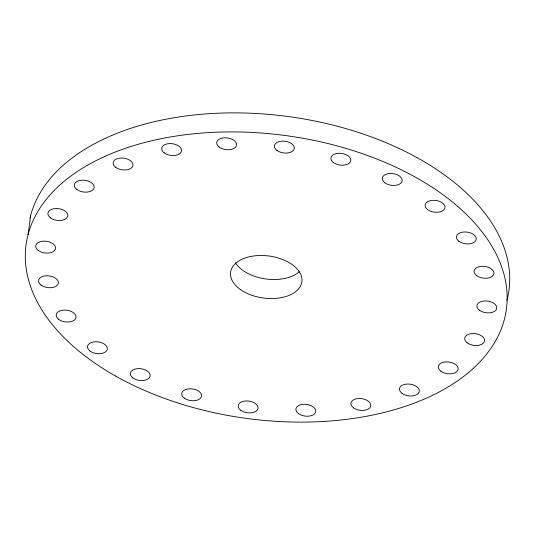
<?xml version="1.0" encoding="UTF-8"?>
<svg xmlns="http://www.w3.org/2000/svg" width="535" height="535" viewBox="0 0 535 535"><rect width="100%" height="100%" fill="white"/><g stroke="black" fill="none" stroke-linecap="round" stroke-linejoin="round"><path stroke-width="0.8" d="M28.067 234.678L30.609 215.645M299.299 271.72A35.959 21.186 7.6 0 1 265.581 278.929A35.959 21.186 7.6 0 1 235.42 262.779M30.014 218.053A242.322 142.778 7.6 0 1 303.158 118.83A242.322 142.778 7.6 0 1 506.933 300.322M115.587 376.045A242.322 142.778 7.6 0 0 504.391 319.355A242.322 142.778 7.6 0 0 178.71 135.649A242.322 142.778 7.6 0 0 115.587 376.045M240.67 410.218A10.005 5.898 7.6 0 0 257.549 409.623A10.005 5.898 7.6 0 0 246.12 400.949A10.005 5.898 7.6 0 0 240.67 410.218M184.187 398.053A10.005 5.898 7.6 0 0 201.066 397.458A10.005 5.898 7.6 0 0 189.637 388.784A10.005 5.898 7.6 0 0 184.187 398.053M458.896 241.238A10.005 5.898 7.6 0 0 475.776 240.643A10.005 5.898 7.6 0 0 464.347 231.969A10.005 5.898 7.6 0 0 458.896 241.238M427.592 209.58A10.005 5.898 7.6 0 0 444.471 208.984A10.005 5.898 7.6 0 0 433.042 200.311A10.005 5.898 7.6 0 0 427.592 209.58M50.384 217.805A10.005 5.898 7.6 0 0 67.27 217.203A10.005 5.898 7.6 0 0 55.834 208.53A10.005 5.898 7.6 0 0 50.384 217.805M401.966 393.305A10.005 5.898 7.6 0 0 418.851 392.71A10.005 5.898 7.6 0 0 407.416 384.036A10.005 5.898 7.6 0 0 401.966 393.305M353.401 407.764A10.005 5.898 7.6 0 0 370.28 407.168A10.005 5.898 7.6 0 0 358.851 398.488A10.005 5.898 7.6 0 0 353.401 407.764M440.78 371.156A10.005 5.898 7.6 0 0 457.659 370.554A10.005 5.898 7.6 0 0 446.23 361.881A10.005 5.898 7.6 0 0 440.78 371.156M467.189 342.808A10.005 5.898 7.6 0 0 484.068 342.213A10.005 5.898 7.6 0 0 472.639 333.539A10.005 5.898 7.6 0 0 467.189 342.808M479.393 310.2A10.005 5.898 7.6 0 0 496.273 309.604A10.005 5.898 7.6 0 0 484.844 300.931A10.005 5.898 7.6 0 0 479.393 310.2M476.565 275.558A10.005 5.898 7.6 0 0 493.444 274.963A10.005 5.898 7.6 0 0 482.015 266.29A10.005 5.898 7.6 0 0 476.565 275.558M115.607 167.301A10.005 5.898 7.6 0 0 132.486 166.706A10.005 5.898 7.6 0 0 121.057 158.032A10.005 5.898 7.6 0 0 115.607 167.301M76.793 189.457A10.005 5.898 7.6 0 0 93.678 188.862A10.005 5.898 7.6 0 0 82.243 180.188A10.005 5.898 7.6 0 0 76.793 189.457M384.779 182.743A10.005 5.898 7.6 0 0 401.665 182.147A10.005 5.898 7.6 0 0 390.229 173.474A10.005 5.898 7.6 0 0 384.779 182.743M333.385 162.553A10.005 5.898 7.6 0 0 350.264 161.958A10.005 5.898 7.6 0 0 338.836 153.284A10.005 5.898 7.6 0 0 333.385 162.553M276.903 150.388A10.005 5.898 7.6 0 0 293.789 149.793A10.005 5.898 7.6 0 0 282.353 141.12A10.005 5.898 7.6 0 0 276.903 150.388M219.189 147.078A10.005 5.898 7.6 0 0 236.069 146.483A10.005 5.898 7.6 0 0 224.64 137.809A10.005 5.898 7.6 0 0 219.189 147.078M164.171 152.849A10.005 5.898 7.6 0 0 181.057 152.254A10.005 5.898 7.6 0 0 169.622 143.581A10.005 5.898 7.6 0 0 164.171 152.849M38.179 250.407A10.005 5.898 7.6 0 0 55.058 249.812A10.005 5.898 7.6 0 0 43.629 241.138A10.005 5.898 7.6 0 0 38.179 250.407M41.008 285.048A10.005 5.898 7.6 0 0 57.887 284.453A10.005 5.898 7.6 0 0 46.458 275.779A10.005 5.898 7.6 0 0 41.008 285.048M58.676 319.368A10.005 5.898 7.6 0 0 75.555 318.773A10.005 5.898 7.6 0 0 64.126 310.099A10.005 5.898 7.6 0 0 58.676 319.368M298.383 413.528A10.005 5.898 7.6 0 0 315.262 412.933A10.005 5.898 7.6 0 0 303.833 404.259A10.005 5.898 7.6 0 0 298.383 413.528M240.355 289.482A35.959 21.186 7.6 0 0 300.536 285.991A35.959 21.186 7.6 0 0 257.803 255.576A35.959 21.186 7.6 0 0 240.355 289.482M132.794 377.864A10.005 5.898 7.6 0 0 149.673 377.269A10.005 5.898 7.6 0 0 138.244 368.595A10.005 5.898 7.6 0 0 132.794 377.864M89.98 351.027A10.005 5.898 7.6 0 0 106.866 350.432A10.005 5.898 7.6 0 0 95.431 341.758A10.005 5.898 7.6 0 0 89.98 351.027"/></g></svg>
